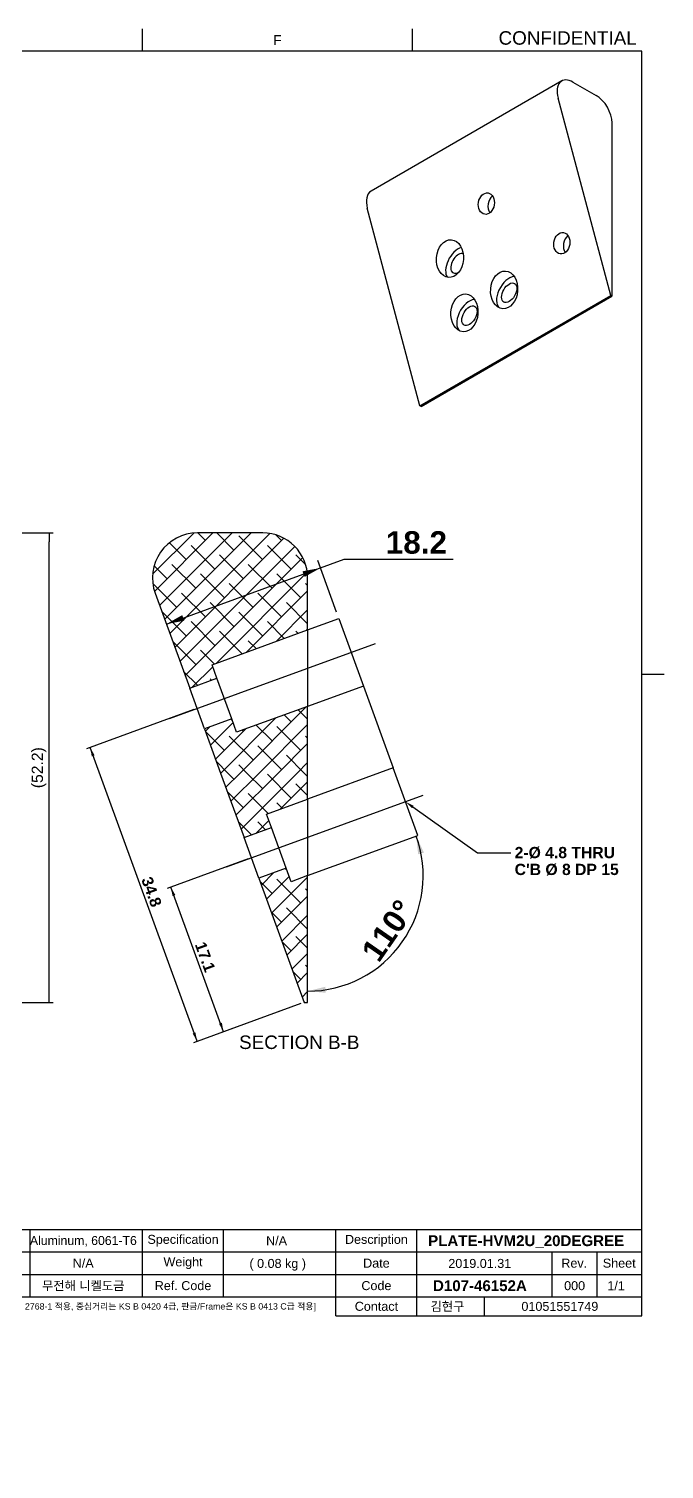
# Model space of a CAD drawing. Header units: millimetres. Extents: x 0 to 416, y -34 to 292.
# Drawn here: x 274.7 to 416, y -28.3 to 292 of the extents above; entities that cross this region are included whole.
import ezdxf
from ezdxf import colors
from ezdxf.entities.mleader import LeaderData, LeaderLine
from ezdxf.enums import TextEntityAlignment as Align
from ezdxf.lldxf.tags import DXFTag
from ezdxf.math import Vec2, Vec3

# ---------------------------------------------------------------- set-up
doc = ezdxf.new("R2010")
doc.units = ezdxf.units.MM
for name, color, linetype in [('Default', 7, 'Continuous'), ('DV4_Default', 7, 'Continuous'), ('LOGO', 7, 'Continuous'), ('MEC-000097267', 7, 'Continuous'), ('Template', 7, 'Continuous'), ('TEXT_CALLOUT', 7, 'Continuous')]:
    doc.layers.add(name, color=color, linetype=linetype)
doc.styles.add('SEACAD_Arial', font='arial.ttf')
doc.styles.add('SEACAD_ArialB', font='arialbd.ttf')
tags = doc.linetypes.add('CENTER2', pattern=[28.575, 19.05, -3.175, 3.175, -3.175]).pattern_tags.tags
tags[10:11] = [DXFTag(74, 4), DXFTag(75, 0), DXFTag(340, '0'), DXFTag(46, 0.0), DXFTag(50, 0.0), DXFTag(44, 0.0), DXFTag(45, 0.0)]
tags[8:9] = [DXFTag(74, 4), DXFTag(75, 0), DXFTag(340, '0'), DXFTag(46, 0.0), DXFTag(50, 0.0), DXFTag(44, 0.0), DXFTag(45, 0.0)]
tags[6:7] = [DXFTag(74, 4), DXFTag(75, 0), DXFTag(340, '0'), DXFTag(46, 0.0), DXFTag(50, 0.0), DXFTag(44, 0.0), DXFTag(45, 0.0)]
tags[4:5] = [DXFTag(74, 4), DXFTag(75, 0), DXFTag(340, '0'), DXFTag(46, 0.0), DXFTag(50, 0.0), DXFTag(44, 0.0), DXFTag(45, 0.0)]
tags = doc.linetypes.add('PHANTOM2', pattern=[31.75, 15.875, -3.175, 3.175, -3.175, 3.175, -3.175]).pattern_tags.tags
tags[14:15] = [DXFTag(74, 4), DXFTag(75, 0), DXFTag(340, '0'), DXFTag(46, 0.0), DXFTag(50, 0.0), DXFTag(44, 0.0), DXFTag(45, 0.0)]
tags[12:13] = [DXFTag(74, 4), DXFTag(75, 0), DXFTag(340, '0'), DXFTag(46, 0.0), DXFTag(50, 0.0), DXFTag(44, 0.0), DXFTag(45, 0.0)]
tags[10:11] = [DXFTag(74, 4), DXFTag(75, 0), DXFTag(340, '0'), DXFTag(46, 0.0), DXFTag(50, 0.0), DXFTag(44, 0.0), DXFTag(45, 0.0)]
tags[8:9] = [DXFTag(74, 4), DXFTag(75, 0), DXFTag(340, '0'), DXFTag(46, 0.0), DXFTag(50, 0.0), DXFTag(44, 0.0), DXFTag(45, 0.0)]
tags[6:7] = [DXFTag(74, 4), DXFTag(75, 0), DXFTag(340, '0'), DXFTag(46, 0.0), DXFTag(50, 0.0), DXFTag(44, 0.0), DXFTag(45, 0.0)]
tags[4:5] = [DXFTag(74, 4), DXFTag(75, 0), DXFTag(340, '0'), DXFTag(46, 0.0), DXFTag(50, 0.0), DXFTag(44, 0.0), DXFTag(45, 0.0)]
doc.dimstyles.new('CHAMFER', dxfattribs={"dimtxt": 5, "dimasz": 4, "dimexe": 1.75, "dimexo": 1.5, "dimgap": 1.25, "dimtad": 0, "dimtih": 1, "dimtoh": 1, "dimdec": 1, "dimlfac": 0.5, "dimdsep": 46, "dimtxsty": 'SEACAD_Arial', "dimblk1": '_SE_FILLED', "dimblk2": '_SE_FILLED', "dimsah": 1, "dimcen": 2.5, "dimadec": 0, "dimazin": 0, "dimtfac": 0.5, "dimtmove": 1, "dimatfit": 3, "dimfxl": 1, "dimarcsym": 0})
doc.dimstyles.new('STD', dxfattribs={"dimtxt": 5, "dimasz": 4, "dimexe": 1.75, "dimexo": 1.5, "dimgap": 1.25, "dimtad": 1, "dimdec": 3, "dimlfac": 0.5, "dimdsep": 46, "dimtxsty": 'SEACAD_Arial', "dimblk1": '_SE_FILLED', "dimblk2": '_SE_FILLED', "dimsah": 1, "dimcen": 2.5, "dimadec": 1, "dimazin": 0, "dimtfac": 0.5, "dimtdec": 4, "dimtmove": 0, "dimatfit": 3, "dimfxl": 1, "dimarcsym": 0})

# ---------------------------------------------------------------- blocks, each defined once
blk = doc.blocks.new('SEANNOT_GROUP8')
at = {"layer": 'Default', "color": 7, "linetype": 'CENTER2'}
blk.add_line((305.98, 138.64), (351.81, 155.32), dxfattribs=at)
blk = doc.blocks.new('SEANNOT_GROUP10')
at = {"layer": 'Default', "color": 7, "linetype": 'CENTER2'}
blk.add_line((362.32, 121.52), (318.59, 105.6), dxfattribs=at)
blk = doc.blocks.new('SE1')
at = {"layer": 'MEC-000097267', "color": 7, "linetype": 'Continuous'}
for p, q in [((393.22, 280.4), (350.8, 255.9)), ((395.72, 280.15), (400.86, 277.19)), ((404.11, 232.69), (392.4, 276.59)), ((404.39, 271.06), (404.39, 232.52)), ((361.68, 208.19), (349.98, 252.1)), ((361.68, 208.19), (404.11, 232.69)), ((361.97, 208.03), (404.39, 232.52)), ((404.39, 232.52), (404.11, 232.69)), ((361.97, 208.03), (361.68, 208.19))]:
    blk.add_line(p, q, dxfattribs=at)
for centre, major_axis, ratio, start_param, end_param in [((395.72, 276.07), (2.5, -4.33), 0.57735, 2.356194, 4.276057), ((400.86, 273.11), (2.5, -4.33), 0.57735, 0.785398, 2.356194), ((353.3, 251.57), (2.5, -4.33), 0.57735, 3.141593, 4.276057), ((378.6, 252.79), (0.37, 2.37), 0.739997, 0.658138, 2.483454), ((395.37, 243.97), (0.37, 2.37), 0.739997, 0.658138, 2.483454), ((370.22, 239.82), (-2, -3.46), 0.57735, 3.693493, 6.036817), ((370.22, 239.82), (1.2, 2.08), 0.57735, 0.089153, 4.047865), ((381.53, 233.29), (-2, -3.46), 0.57735, 3.530178, 6.200132), ((372.69, 228.19), (-2, -3.46), 0.57735, 3.530178, 6.200132)]:
    blk.add_ellipse(centre, major_axis=major_axis, ratio=ratio, start_param=start_param, end_param=end_param, dxfattribs=at)
for centre, major_axis, ratio in [((376.45, 253.12), (0.37, 2.37), 0.739997), ((393.23, 244.31), (0.37, 2.37), 0.739997), ((368.36, 240.9), (-0.32, -4.19), 0.715187), ((380.41, 233.94), (-0.32, -4.19), 0.715187), ((381.53, 233.29), (1.2, 2.08), 0.57735), ((371.58, 228.84), (-0.32, -4.19), 0.715187), ((372.69, 228.19), (1.2, 2.08), 0.57735)]:
    blk.add_ellipse(centre, major_axis=major_axis, ratio=ratio, dxfattribs=at)
blk = doc.blocks.new('DMBLK13')
at = {"layer": 'DV4_Default', "linetype": 'Continuous'}
for points in [[(335.56, 171.36), (336.02, 170.11), (339.55, 172.1)], [(308.82, 161.62), (305.29, 159.63), (309.27, 160.37)]]:
    blk.add_hatch(color=7, dxfattribs=at).paths.add_polyline_path(points)
at = {"layer": 'DV4_Default', "color": 7, "linetype": 'Continuous'}
for p, q in [((305.29, 159.63), (344.85, 174.03)), ((343.13, 162.27), (338.95, 173.74)), ((344.85, 174.03), (369.07, 174.03))]:
    blk.add_line(p, q, dxfattribs=at)
at = {"layer": 'DV4_Default', "color": 7, "linetype": 'Continuous', "style": 'SEACAD_ArialB'}
blk.add_text('18.2', height=5, dxfattribs=at).set_placement((354.1, 180.28), align=Align.TOP_LEFT)
blk = doc.blocks.new('_SE_FILLED')
at = {"color": 0}
blk.add_line((0, 0), (-1, 0), dxfattribs=at)
blk.add_solid([(0, 0), (-1, -0.1665), (-1, 0.1665), (0, 0)], dxfattribs=at)
blk = doc.blocks.new('DMBLK14')
at = {"layer": 'DV4_Default', "linetype": 'Continuous'}
for points in [[(362.57, 108.8), (360.86, 112.47), (361.28, 108.44)], [(340.65, 78.97), (336.71, 77.99), (340.75, 77.64)]]:
    blk.add_hatch(color=7, dxfattribs=at).paths.add_polyline_path(points)
at = {"layer": 'DV4_Default', "color": 7, "linetype": 'Continuous'}
blk.add_arc((336.71, 103.68), 25.69, 270, 20, dxfattribs=at)
at = {"layer": 'DV4_Default', "color": 7, "linetype": 'Continuous', "style": 'SEACAD_ArialB'}
blk.add_text('110°', height=5, rotation=55.306, dxfattribs=at).set_placement((348.4, 86.97), align=Align.TOP_LEFT)
blk = doc.blocks.new('DMBLK16')
at = {"layer": 'Default', "linetype": 'Continuous'}
for points in [[(288.7, 130.22), (289.33, 130.45), (288.33, 132.21)], [(311.13, 68.6), (312.13, 66.84), (311.75, 68.83)]]:
    blk.add_hatch(color=7, dxfattribs=at).paths.add_polyline_path(points)
at = {"layer": 'Default', "color": 7, "linetype": 'Continuous'}
for p, q in [((311.41, 140.61), (287.51, 131.91)), ((312.13, 66.84), (288.33, 132.21)), ((335.21, 75.24), (311.3, 66.54))]:
    blk.add_line(p, q, dxfattribs=at)
at = {"layer": 'Default', "color": 7, "linetype": 'Continuous', "style": 'SEACAD_ArialB'}
blk.add_text('34.8', height=2.5, rotation=290, dxfattribs=at).set_placement((302.03, 103.7), align=Align.TOP_LEFT)
blk = doc.blocks.new('DMBLK17')
at = {"layer": 'Default', "linetype": 'Continuous'}
for points in [[(306.67, 99.13), (307.29, 99.36), (306.3, 101.13)], [(317, 70.74), (318, 68.97), (317.63, 70.97)]]:
    blk.add_hatch(color=7, dxfattribs=at).paths.add_polyline_path(points)
at = {"layer": 'Default', "color": 7, "linetype": 'Continuous'}
for p, q in [((323.5, 107.39), (305.47, 100.83)), ((318, 68.97), (306.3, 101.13)), ((335.21, 75.24), (317.18, 68.67))]:
    blk.add_line(p, q, dxfattribs=at)
at = {"layer": 'Default', "color": 7, "linetype": 'Continuous', "style": 'SEACAD_ArialB'}
blk.add_text('17.1', height=2.5, rotation=290, dxfattribs=at).set_placement((313.95, 89.23), align=Align.TOP_LEFT)
blk = doc.blocks.new('*D143')
at = {"layer": 'Default', "color": 0, "linetype": 'Continuous', "lineweight": -2}
for p, q in [((248.49, 179.9), (280.1, 179.9)), ((279.23, 77.49), (279.23, 177.9)), ((258.49, 75.49), (280.1, 75.49))]:
    blk.add_line(p, q, dxfattribs=at)
at = {"layer": 'Defpoints', "color": 0}
for p in [(247.74, 179.9), (279.23, 179.9), (257.74, 75.49)]:
    blk.add_point(p, dxfattribs=at)
at = {"layer": 'Default', "color": 0, "lineweight": -2, "xscale": 2, "yscale": 2, "zscale": 2}
for p, rotation in [((279.23, 179.9), 90), ((279.23, 75.49), 270)]:
    blk.add_blockref('_SE_FILLED', p, dxfattribs=dict(at, rotation=rotation))
at = {"layer": 'Default', "color": 0, "insert": (276.97, 127.69), "char_height": 2.5, "attachment_point": 5, "rotation": 90, "style": 'SEACAD_Arial'}
blk.add_mtext('\\A1;(52.2)', dxfattribs=at)
blk = doc.blocks.new('_DOT')
at = {"color": 0, "linetype": 'ByBlock', "lineweight": -2}
blk.add_line((-0.5, 0), (-1, 0), dxfattribs=at)
at = {"color": 0, "linetype": 'ByBlock', "const_width": 0.5}
blk.add_lwpolyline([(-0.25, 0, 1), (0.25, 0, 1)], format="xyb", close=True, dxfattribs=at)
blk = doc.blocks.new('SE9')
at = {"layer": 'MEC-000097267', "linetype": 'Continuous'}
h = blk.add_hatch(dxfattribs=at)
h.set_pattern_fill('ANSI38', scale=0.94488, style=0)
edge = h.paths.add_edge_path()
edge.add_line((316.5442, 147.5903), (315.4497, 150.5973))
edge.add_line((315.4497, 150.5973), (336.7108, 158.3357))
edge.add_line((336.7108, 158.3357), (336.7108, 169.897))
edge.add_arc((326.7108, 169.897), 10, 0, 90)
edge.add_line((326.7108, 179.897), (312.1923, 179.897))
edge.add_arc((312.1923, 169.897), 10, 90, 200)
edge.add_line((302.7954, 166.4768), (310.4737, 145.3808))
edge.add_line((310.4737, 145.3808), (316.5442, 147.5903))
h = blk.add_hatch(dxfattribs=at)
h.set_pattern_fill('ANSI38', scale=0.94488, style=0)
h.paths.add_polyline_path([(313.7571, 136.3597), (317.3425, 126.5088), (336.7108, 126.5088), (336.7108, 141.3088), (320.922, 135.5622), (319.8276, 138.5692)])
h = blk.add_hatch(dxfattribs=at)
h.set_pattern_fill('ANSI38', scale=0.94488, style=0)
h.paths.add_polyline_path([(317.3425, 126.5088), (322.5659, 112.1576), (328.6364, 114.3671), (327.542, 117.3741), (336.7108, 120.7113), (336.7108, 126.5088)])
h = blk.add_hatch(dxfattribs=at)
h.set_pattern_fill('ANSI38', scale=0.94488, style=0)
h.paths.add_polyline_path([(335.9108, 75.4929), (336.7108, 75.4929), (336.7108, 103.6845), (333.0143, 102.339), (331.9198, 105.3461), (325.8493, 103.1366)])
at = {"layer": 'DV4_Default', "color": 7, "linetype": 'PHANTOM2'}
for p, q in [((336.7108, 158.3357), (343.6405, 160.8579)), ((343.6405, 160.8579), (349.1128, 145.8228)), ((349.1128, 145.8228), (336.7108, 141.3088)), ((349.1128, 145.8228), (355.7327, 127.6347)), ((355.7327, 127.6347), (336.7108, 120.7113)), ((361.2051, 112.5996), (355.7327, 127.6347)), ((336.7108, 103.6845), (361.2051, 112.5996))]:
    blk.add_line(p, q, dxfattribs=at)
at = {"layer": 'MEC-000097267', "color": 7, "linetype": 'Continuous'}
for p, q in [((326.7108, 179.897), (312.1923, 179.897)), ((336.7108, 158.3357), (336.7108, 169.897)), ((302.7954, 166.4768), (310.4737, 145.3808)), ((315.4497, 150.5973), (336.7108, 158.3357)), ((336.7108, 158.3357), (336.7108, 141.3088)), ((316.5442, 147.5903), (315.4497, 150.5973)), ((310.4737, 145.3808), (316.5442, 147.5903)), ((319.8276, 138.5692), (316.5442, 147.5903)), ((313.7571, 136.3597), (310.4737, 145.3808)), ((336.7108, 141.3088), (320.922, 135.5622)), ((336.7108, 126.5088), (336.7108, 141.3088)), ((319.8276, 138.5692), (313.7571, 136.3597)), ((320.922, 135.5622), (319.8276, 138.5692)), ((313.7571, 136.3597), (317.3425, 126.5088)), ((317.3425, 126.5088), (322.5659, 112.1576)), ((336.7108, 120.7113), (336.7108, 126.5088)), ((327.542, 117.3741), (336.7108, 120.7113)), ((336.7108, 120.7113), (336.7108, 103.6845)), ((328.6364, 114.3671), (327.542, 117.3741)), ((322.5659, 112.1576), (328.6364, 114.3671)), ((325.8493, 103.1366), (322.5659, 112.1576)), ((331.9198, 105.3461), (328.6364, 114.3671)), ((331.9198, 105.3461), (325.8493, 103.1366)), ((325.8493, 103.1366), (335.9108, 75.4929)), ((333.0143, 102.339), (331.9198, 105.3461)), ((336.7108, 103.6845), (333.0143, 102.339)), ((336.7108, 75.4929), (336.7108, 103.6845)), ((335.9108, 75.4929), (336.7108, 75.4929))]:
    blk.add_line(p, q, dxfattribs=at)
for centre, start, end in [((312.1923, 169.897), 90, 200), ((326.7108, 169.897), 0, 90)]:
    blk.add_arc(centre, 10, start, end, dxfattribs=at)
at = {"layer": 'DV4_Default', "color": 7, "linetype": 'Continuous'}
dim = blk.add_linear_dim(base=(339.5488, 172.0996), p1=(310.4737, 145.3808), p2=(343.6405, 160.8579), angle=20, text='\\A1;<>', dimstyle='CHAMFER', dxfattribs=at)
dim.commit()
dim.dimension.update_dxf_attribs({"geometry": 'DMBLK13', "text_midpoint": (369.0744, 174.0299), "dimtype": 160})
dim = blk.add_angular_dim_2l(base=(357.758, 88.9471), line1=((336.7108, 103.6845), (336.7108, 75.4929)), line2=((336.7108, 103.6845), (361.2051, 112.5996)), text='\\A1;<>', dimstyle='STD', override={"dimtolj": 1}, dxfattribs=at)
dim.commit()
dim.dimension.update_dxf_attribs({"geometry": 'DMBLK14', "text_midpoint": (357.758, 88.9471), "dimtype": 162})

msp = doc.modelspace()

# ---------------------------------------------------------------- linework, layer by layer
at = {"layer": 'Template', "color": 7, "linetype": 'Continuous'}
for p, q in [((300, 287), (300, 292)), ((360, 287), (360, 292)), ((411, 287), (10, 287)), ((411, 5.8), (411, 287)), ((411, 148.5), (416, 148.5)), ((161, 25), (411, 25)), ((275, 10), (275, 25)), ((300, 10), (300, 25)), ((318, 10), (318, 25)), ((343, 5.8), (343, 25)), ((361, 5.8), (361, 25)), ((189, 20), (411, 20)), ((391, 20), (391, 10)), ((401, 20), (401, 10)), ((189, 15), (411, 15)), ((10, 10), (411, 10)), ((376, 10), (376, 5.8)), ((343, 5.8), (411, 5.8))]:
    msp.add_line(p, q, dxfattribs=at)

# ---------------------------------------------------------------- block references
at = {"layer": 'Default'}
for name in ['SE1', 'SE9', 'SEANNOT_GROUP8', 'SEANNOT_GROUP10']:
    msp.add_blockref(name, (0, 0), dxfattribs=at)

# ---------------------------------------------------------------- texts
at = {"layer": 'Default', "color": 7, "linetype": 'Continuous', "style": 'SEACAD_Arial'}
msp.add_text('SECTION B-B', height=3, dxfattribs=at).set_placement((321.4627, 68.1327), align=Align.TOP_LEFT)
at = {"layer": 'Default', "char_height": 2, "attachment_point": 5}
for s, insert, width in [('{\\fArial|b0||i0||c0|p34;\\C7;\\H2.;\\W1.;Specification}', (309, 22.5), 19.8), ('{\\fArial|b0||i0||c0|p34;\\C7;\\H2.;\\W1.;Description}', (352, 22.5), 19.8), ('{\\fArial|b0||i0||c0|p34;\\C7;\\H2.;\\W1.;Weight}', (309, 17.5), 19.8), ('{\\fArial|b0||i0||c0|p34;\\C7;\\H2.;\\W1.;Date}', (352, 17.5), 19.8), ('{\\fArial|b0||i0||c0|p34;\\C7;\\H2.;\\W1.;Rev.}', (396, 17.5), 11), ('{\\fArial|b0||i0||c0|p34;\\C7;\\H2.;\\W1.;Sheet}', (406, 17.5), 11), ('{\\fArial|b0||i0||c0|p34;\\C7;\\H2.;\\W1.;Ref. Code}', (309, 12.5), 19.8), ('{\\fArial|b0||i0||c0|p34;\\C7;\\H2.;\\W1.;Code}', (352, 12.5), 19.8), ('{\\fArial|b0||i0||c0|p34;\\C7;\\H2.;\\W1.;Contact}', (352, 7.9), 19.8)]:
    msp.add_mtext(s, dxfattribs=dict(at, insert=insert, width=width))

# ---------------------------------------------------------------- dimensions: what is measured, and where the dimension line sits
at = {"layer": 'Default', "color": 7, "linetype": 'Continuous'}
for base, p1, p2, angle, text, picture, middle, dimtype in [((279.2283, 179.897), (257.7365, 75.4929), (247.7365, 179.897), 90, '\\A1;(<>)', '*D143', (279.2283, 127.6949), 160), ((312.1252, 66.8356), (335.9108, 75.4929), (312.1154, 140.8703), 110, '\\A1;<>', 'DMBLK16', (300.2275, 99.5243), 161), ((317.9983, 68.9732), (335.9108, 75.4929), (324.2076, 107.6471), 110, '\\A1;<>', 'DMBLK17', (312.1467, 85.0503), 161)]:
    dim = msp.add_linear_dim(base=base, p1=p1, p2=p2, angle=angle, text=text, dimstyle='STD', override={"dimtxt": 2.5, "dimasz": 2, "dimexe": 0.875, "dimexo": 0.75, "dimgap": 0.625, "dimdec": 1, "dimcen": 1.25}, dxfattribs=at)
    dim.commit()
    dim.dimension.update_dxf_attribs({"geometry": picture, "text_midpoint": middle, "dimtype": dimtype})

# ---------------------------------------------------------------- leaders
ml = msp.add_multileader_mtext('Standard', dxfattribs=at)
ml.set_content("{\\pxsm0.9;\\fArial|b1||i0||c0|p34;\\W1.;2-%%c 4.8 THRU\\PC'B %%c 8 DP 15\\P}", color=256)
ml.set_leader_properties()
ml.build(insert=Vec2(0, 0))
ml.multileader.update_dxf_attribs({"dogleg_length": 7.4116, "arrow_head_size": 2})
ctx = ml.context
ctx.base_point, ctx.char_height, ctx.arrow_head_size, ctx.landing_gap_size = Vec3(380.7462, 109.5), 2.5, 2, 0.875
notes = []
notes.append((ctx, [(0, (1, 1, 0), (374.4596, 108.75), (1, 0), 7.4116, [(0, [(358.4689, 120.1172)], 0, [])])]))
ctx.mtext.insert = Vec3(382.7462, 110.07)
at = {"layer": 'LOGO', "color": 7, "linetype": 'Continuous'}
ml = msp.add_multileader_mtext('Standard', dxfattribs=at)
ml.set_content('{\\pxsm0.9;\\fArial|b0||i0||c0|p34;\\W1.;CONFIDENTIAL\\P}', color=256)
ml.set_leader_properties()
ml.set_arrow_properties(name='DOT')
ml.build(insert=Vec2(0, 0))
ml.multileader.update_dxf_attribs({"leader_type": 0, "text_left_attachment_type": 4, "text_right_attachment_type": 4, "dogleg_length": 0, "arrow_head_size": 2.4})
ctx = ml.context
ctx.base_point, ctx.char_height, ctx.arrow_head_size, ctx.landing_gap_size = Vec3(377.1604, 289.9423), 3, 2.4, 1.05
ctx.left_attachment, ctx.right_attachment = 4, 4
notes.append((ctx, [(0, (0, 0, 0), (0, 0), (1, 0), 1, [])]))
ctx.mtext.insert = Vec3(379.1604, 291.4678)
at = {"layer": 'Template', "color": 7, "linetype": 'Continuous'}
ml = msp.add_multileader_mtext('Standard', dxfattribs=at)
ml.set_content('{\\pxsm0.9;\\fArial|b0||i0||c0|p34;\\W1.;F\\P}', color=256)
ml.set_leader_properties()
ml.set_arrow_properties(name='DOT')
ml.build(insert=Vec2(0, 0))
ml.multileader.update_dxf_attribs({"leader_type": 0, "dogleg_length": 0, "arrow_head_size": 1.76})
ctx = ml.context
ctx.base_point, ctx.char_height, ctx.arrow_head_size, ctx.landing_gap_size = Vec3(327.0652, 289.5), 2.2, 1.76, 0.77
notes.append((ctx, [(0, (0, 0, 0), (0, 0), (1, 0), 1, [])]))
ctx.mtext.insert = Vec3(329.0652, 290.6)
ml = msp.add_multileader_mtext('Standard', dxfattribs=at)
ml.set_content('{\\pxsm0.9;\\fArial|b0||i0||c0|p34;\\W1.;[General Tolerance는 ISO 2768-1 적용, 중심거리는 KS B 0420 4급, 판금/Frame은 KS B 0413 C급 적용]\\P}', color=256)
ml.set_leader_properties()
ml.set_arrow_properties(name='DOT')
ml.build(insert=Vec2(0, 0))
ml.multileader.update_dxf_attribs({"leader_type": 0, "dogleg_length": 0, "arrow_head_size": 1.12})
ctx = ml.context
ctx.base_point, ctx.char_height, ctx.arrow_head_size, ctx.landing_gap_size = Vec3(248.842, 7.7061), 1.4, 1.12, 0.49
notes.append((ctx, [(0, (0, 0, 0), (0, 0), (1, 0), 1, [])]))
ctx.mtext.insert = Vec3(250.842, 8.6)
at = {"layer": 'TEXT_CALLOUT', "color": 7, "linetype": 'Continuous'}
ml = msp.add_multileader_mtext('Standard', dxfattribs=at)
ml.set_content('{\\pxsm0.9;\\fArial|b1||i0||c0|p34;\\W1.;PLATE-HVM2U_20DEGREE\\P}', color=256)
ml.set_leader_properties()
ml.set_arrow_properties(name='DOT')
ml.build(insert=Vec2(0, 0))
ml.multileader.update_dxf_attribs({"dogleg_length": 0, "arrow_head_size": 0.6622})
ctx = ml.context
ctx.base_point, ctx.char_height, ctx.arrow_head_size, ctx.landing_gap_size = Vec3(361.7264, 22.1688), 2.4, 0.6622, 0.84
ctx.text_align_type = 1
notes.append((ctx, [(0, (0, 0, 0), (0, 0), (1, 0), 1, [])]))
ctx.mtext.insert, ctx.mtext.alignment = Vec3(385.3, 23.7), 2
ml = msp.add_multileader_mtext('Standard', dxfattribs=at)
ml.set_content('{\\pxsm0.9;\\fArial|b0||i0||c0|p34;\\W0.9752650177;Aluminum, 6061-T6\\P}', color=256)
ml.set_leader_properties()
ml.set_arrow_properties(name='DOT')
ml.build(insert=Vec2(0, 0))
ml.multileader.update_dxf_attribs({"dogleg_length": 0, "arrow_head_size": 1.6})
ctx = ml.context
ctx.base_point, ctx.char_height, ctx.arrow_head_size, ctx.landing_gap_size = Vec3(273.0189, 22.3519), 2, 1.6, 0.7
ctx.text_align_type = 1
notes.append((ctx, [(0, (0, 0, 0), (0, 0), (1, 0), 1, [])]))
ctx.mtext.insert, ctx.mtext.alignment = Vec3(286.8352, 23.5489), 2
ml = msp.add_multileader_mtext('Standard', dxfattribs=at)
ml.set_content('{\\pxsm0.9;\\fArial|b0||i0||c0|p34;\\W1.;N/A\\P}', color=256)
ml.set_leader_properties()
ml.set_arrow_properties(name='DOT')
ml.build(insert=Vec2(0, 0))
ml.multileader.update_dxf_attribs({"dogleg_length": 0, "arrow_head_size": 1.6})
ctx = ml.context
ctx.base_point, ctx.char_height, ctx.arrow_head_size, ctx.landing_gap_size = Vec3(325.577, 22.483), 2, 1.6, 0.7
ctx.text_align_type = 1
notes.append((ctx, [(0, (0, 0, 0), (0, 0), (1, 0), 1, [])]))
ctx.mtext.insert, ctx.mtext.alignment = Vec3(329.8, 23.5), 2
ml = msp.add_multileader_mtext('Standard', dxfattribs=at)
ml.set_content('{\\pxsm0.9;\\fArial|b0||i0||c0|p34;\\W1.;N/A\\P}', color=256)
ml.set_leader_properties()
ml.set_arrow_properties(name='DOT')
ml.build(insert=Vec2(0, 0))
ml.multileader.update_dxf_attribs({"dogleg_length": 0, "arrow_head_size": 0.632})
ctx = ml.context
ctx.base_point, ctx.char_height, ctx.arrow_head_size, ctx.landing_gap_size = Vec3(282.577, 17.483), 2, 0.632, 0.7
ctx.text_align_type = 1
notes.append((ctx, [(0, (0, 0, 0), (0, 0), (1, 0), 1, [])]))
ctx.mtext.insert, ctx.mtext.alignment = Vec3(286.8, 18.5), 2
ml = msp.add_multileader_mtext('Standard', dxfattribs=at)
ml.set_content('{\\pxsm0.9;\\fArial|b0||i0||c0|p34;\\W1.;( 0.08 kg )\\P}', color=256)
ml.set_leader_properties()
ml.build(insert=Vec2(0, 0))
ml.multileader.update_dxf_attribs({"dogleg_length": 0, "arrow_head_size": 1.6})
ctx = ml.context
ctx.base_point, ctx.char_height, ctx.arrow_head_size, ctx.landing_gap_size = Vec3(321.9032, 17.1556), 2, 1.6, 0.7
ctx.text_align_type = 1
notes.append((ctx, [(0, (0, 0, 0), (0, 0), (1, 0), 1, [])]))
ctx.mtext.insert, ctx.mtext.alignment = Vec3(330.0522, 18.4496), 2
ml = msp.add_multileader_mtext('Standard', dxfattribs=at)
ml.set_content('{\\pxsm0.9;\\fArial|b0||i0||c0|p34;\\W1.;2019.01.31\\P}', color=256)
ml.set_leader_properties()
ml.set_arrow_properties(name='DOT')
ml.build(insert=Vec2(0, 0))
ml.multileader.update_dxf_attribs({"dogleg_length": 0, "arrow_head_size": 0.7037})
ctx = ml.context
ctx.base_point, ctx.char_height, ctx.arrow_head_size, ctx.landing_gap_size = Vec3(366.3005, 17.4309), 2, 0.7037, 0.7
ctx.text_align_type = 1
notes.append((ctx, [(0, (0, 0, 0), (0, 0), (1, 0), 1, [])]))
ctx.mtext.insert, ctx.mtext.width, ctx.mtext.alignment = Vec3(374.9875, 18.4479), 30, 2
ml = msp.add_multileader_mtext('Standard', dxfattribs=at)
ml.set_content('{\\pxsm0.9;\\fArial|b0||i0||c0|p34;\\W1.;무전해 니켈도금\\P}', color=256)
ml.set_leader_properties()
ml.set_arrow_properties(name='DOT')
ml.build(insert=Vec2(0, 0))
ml.multileader.update_dxf_attribs({"dogleg_length": 0, "arrow_head_size": 0.632})
ctx = ml.context
ctx.base_point, ctx.char_height, ctx.arrow_head_size, ctx.landing_gap_size = Vec3(275.121, 12.432), 2, 0.632, 0.7
ctx.text_align_type = 1
notes.append((ctx, [(0, (0, 0, 0), (0, 0), (1, 0), 1, [])]))
ctx.mtext.insert, ctx.mtext.alignment = Vec3(286.8, 13.5), 2
ml = msp.add_multileader_mtext('Standard', dxfattribs=at)
ml.set_content('{\\pxsm0.9;\\fArial|b1||i0||c0|p34;\\W1.;D107-46152A\\P}', color=256)
ml.set_leader_properties()
ml.set_arrow_properties(name='DOT')
ml.build(insert=Vec2(0, 0))
ml.multileader.update_dxf_attribs({"dogleg_length": 0, "arrow_head_size": 0.6461})
ctx = ml.context
ctx.base_point, ctx.char_height, ctx.arrow_head_size, ctx.landing_gap_size = Vec3(362.7228, 12.4796), 2.4, 0.6461, 0.84
ctx.text_align_type = 1
notes.append((ctx, [(0, (0, 0, 0), (0, 0), (1, 0), 1, [])]))
ctx.mtext.insert, ctx.mtext.alignment = Vec3(375.02, 13.7), 2
ml = msp.add_multileader_mtext('Standard', dxfattribs=at)
ml.set_content('{\\pxsm0.9;\\fArial|b0||i0||c0|p34;\\W1.;1/1\\P}', color=256)
ml.set_leader_properties()
ml.set_arrow_properties(name='DOT')
ml.build(insert=Vec2(0, 0))
ml.multileader.update_dxf_attribs({"dogleg_length": 0, "arrow_head_size": 0.584})
ctx = ml.context
ctx.base_point, ctx.char_height, ctx.arrow_head_size, ctx.landing_gap_size = Vec3(401.768, 12.483), 2, 0.584, 0.7
ctx.text_align_type = 1
notes.append((ctx, [(0, (0, 0, 0), (0, 0), (1, 0), 1, [])]))
ctx.mtext.insert, ctx.mtext.alignment = Vec3(405.3, 13.5), 2
ml = msp.add_multileader_mtext('Standard', dxfattribs=at)
ml.set_content('{\\pxsm0.9;\\fArial|b0||i0||c0|p34;\\W1.;000\\P}', color=256)
ml.set_leader_properties()
ml.set_arrow_properties(name='DOT')
ml.build(insert=Vec2(0, 0))
ml.multileader.update_dxf_attribs({"dogleg_length": 0, "arrow_head_size": 1.6})
ctx = ml.context
ctx.base_point, ctx.char_height, ctx.arrow_head_size, ctx.landing_gap_size = Vec3(391.8796, 12.483), 2, 1.6, 0.7
ctx.text_align_type = 1
notes.append((ctx, [(0, (0, 0, 0), (0, 0), (1, 0), 1, [])]))
ctx.mtext.insert, ctx.mtext.alignment = Vec3(396.0826, 13.5), 2
ml = msp.add_multileader_mtext('Standard', dxfattribs=at)
ml.set_content('{\\pxsm0.9;\\fArial|b0||i0||c0|p34;\\W1.;김현구\\P}', color=256)
ml.set_leader_properties()
ml.set_arrow_properties(name='DOT')
ml.build(insert=Vec2(0, 0))
ml.multileader.update_dxf_attribs({"dogleg_length": 0, "arrow_head_size": 0.525})
ctx = ml.context
ctx.base_point, ctx.char_height, ctx.arrow_head_size, ctx.landing_gap_size = Vec3(361.976, 7.832), 2, 0.525, 0.7
ctx.text_align_type = 1
notes.append((ctx, [(0, (0, 0, 0), (0, 0), (1, 0), 1, [])]))
ctx.mtext.insert, ctx.mtext.alignment = Vec3(367.8, 8.9), 2
ml = msp.add_multileader_mtext('Standard', dxfattribs=at)
ml.set_content('{\\pxsm0.9;\\fArial|b0||i0||c0|p34;\\W1.;01051551749\\P}', color=256)
ml.set_leader_properties()
ml.set_arrow_properties(name='DOT')
ml.build(insert=Vec2(0, 0))
ml.multileader.update_dxf_attribs({"dogleg_length": 0, "arrow_head_size": 0.5782})
ctx = ml.context
ctx.base_point, ctx.char_height, ctx.arrow_head_size, ctx.landing_gap_size = Vec3(382.383, 7.883), 2, 0.5782, 0.7
ctx.text_align_type = 1
notes.append((ctx, [(0, (0, 0, 0), (0, 0), (1, 0), 1, [])]))
ctx.mtext.insert, ctx.mtext.alignment = Vec3(392.8, 8.9), 2
for ctx, leaders in notes:
    for number, flags, end, landing, length, lines in leaders:
        leader = LeaderData()
        leader.index, (leader.has_last_leader_line, leader.has_dogleg_vector, leader.attachment_direction) = number, flags
        leader.last_leader_point, leader.dogleg_vector, leader.dogleg_length = Vec3(end), Vec3(landing), length
        for number, points, colour, breaks in lines:
            line = LeaderLine()
            line.index, line.vertices, line.color, line.breaks = number, Vec3.list(points), colors.encode_raw_color(colour), breaks
            leader.lines.append(line)
        ctx.leaders.append(leader)

doc.saveas('drawing.dxf')
